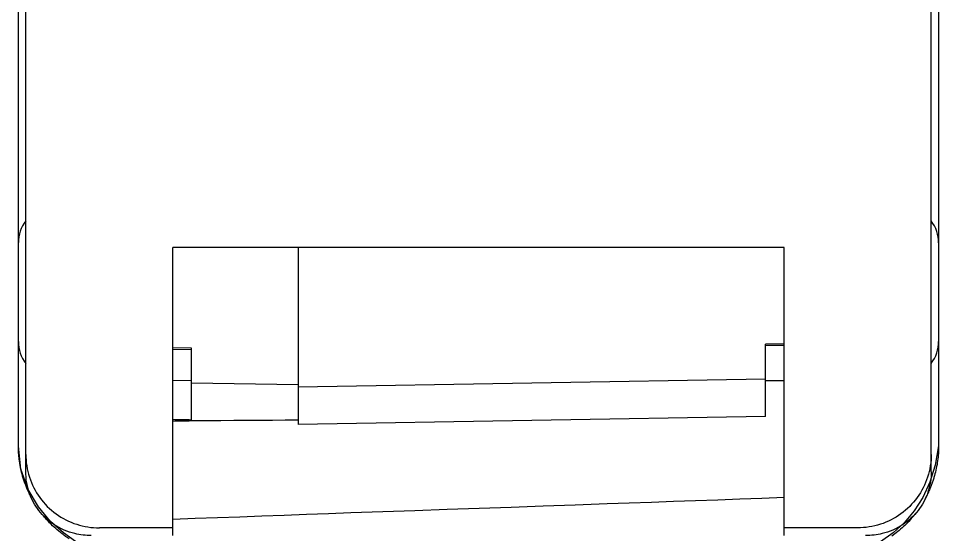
# Model space of a CAD drawing. Header units: metres. Extents: x 0 to 595, y 0 to 842.
# Drawn here: x 184.83 to 213.18, y 422.56 to 438.47 of the extents above; entities that cross this region are included whole.
import ezdxf

# ---------------------------------------------------------------- set-up
doc = ezdxf.new("R2010")
doc.units = ezdxf.units.M
doc.layers.add('SCHEMATICS', color=7, linetype='Continuous')

msp = doc.modelspace()

# ---------------------------------------------------------------- linework, layer by layer
at = {"layer": 'SCHEMATICS', "color": 7}
for p, q in [((185.06, 424.501), (185.06, 646.804)), ((212.952, 424.501), (212.952, 646.804)), ((184.832, 425.3), (184.832, 645.862)), ((184.832, 425.3), (184.832, 645.862)), ((213.178, 645.862), (213.178, 425.3)), ((213.178, 645.862), (213.178, 425.3)), ((208.418, 431.409), (189.594, 431.409)), ((189.594, 422.532), (189.594, 431.409)), ((193.449, 431.409), (193.449, 425.96)), ((208.418, 422.532), (208.418, 431.409)), ((190.16, 428.306), (189.594, 428.315)), ((208.418, 428.437), (207.849, 428.427)), ((207.849, 426.207), (207.849, 428.427)), ((208.418, 428.394), (207.849, 428.386)), ((190.16, 428.26), (189.594, 428.27)), ((190.16, 426.093), (190.16, 428.306)), ((190.16, 427.296), (189.598, 427.308)), ((193.449, 427.174), (190.16, 427.23)), ((207.849, 427.353), (193.449, 427.105)), ((207.849, 427.308), (208.418, 427.316)), ((207.849, 426.207), (193.449, 425.96)), ((189.594, 422.77), (187.328, 422.77)), ((210.684, 422.77), (208.418, 422.77))]:
    msp.add_line(p, q, dxfattribs=at)
for points in [[(185.057, 432.233), (185.005, 432.159), (184.96, 432.081), (184.921, 431.999), (184.889, 431.915), (184.864, 431.828), (184.846, 431.739), (184.836, 431.649), (184.832, 431.558)], [(213.178, 431.549), (213.174, 431.64), (213.163, 431.73), (213.145, 431.819), (213.12, 431.906), (213.088, 431.991), (213.049, 432.073), (213.004, 432.152), (212.952, 432.227)], [(184.832, 428.508), (184.836, 428.418), (184.846, 428.328), (184.864, 428.24), (184.889, 428.153), (184.921, 428.068), (184.96, 427.986), (185.005, 427.907), (185.057, 427.832)], [(212.952, 427.839), (213.004, 427.914), (213.049, 427.994), (213.088, 428.076), (213.12, 428.161), (213.145, 428.248), (213.163, 428.336), (213.174, 428.426), (213.178, 428.516)], [(190.16, 426.093), (190.089, 426.095), (190.019, 426.096), (189.948, 426.098), (189.878, 426.099), (189.807, 426.101), (189.736, 426.102), (189.665, 426.104), (189.594, 426.105)], [(190.16, 426.064), (190.089, 426.063), (190.019, 426.061), (189.948, 426.06), (189.878, 426.06), (189.807, 426.059), (189.736, 426.058), (189.665, 426.058), (189.594, 426.058)], [(190.273, 426.064), (190.259, 426.064), (190.246, 426.064), (190.232, 426.064), (190.218, 426.064), (190.204, 426.064), (190.19, 426.064), (190.175, 426.064), (190.16, 426.064)], [(193.449, 426.086), (193.052, 426.084), (192.655, 426.082), (192.259, 426.079), (191.862, 426.077), (191.465, 426.074), (191.068, 426.07), (190.67, 426.067), (190.273, 426.064)], [(187.099, 422.091), (186.896, 422.178), (186.589, 422.354), (186.218, 422.618), (185.824, 422.971), (185.448, 423.415), (185.13, 423.951), (184.911, 424.579), (184.832, 425.3)], [(184.842, 425.038), (184.84, 425.071), (184.838, 425.103), (184.836, 425.136), (184.835, 425.169), (184.834, 425.202), (184.833, 425.235), (184.832, 425.268), (184.832, 425.3)], [(213.178, 425.3), (213.07, 424.706), (212.907, 424.177), (212.692, 423.707), (212.429, 423.293), (212.122, 422.93), (211.774, 422.615), (211.389, 422.344), (210.971, 422.112)], [(213.178, 425.3), (213.177, 425.242), (213.176, 425.183), (213.173, 425.125), (213.17, 425.067), (213.166, 425.01), (213.16, 424.952), (213.154, 424.894), (213.147, 424.837)], [(184.872, 424.781), (184.867, 424.812), (184.863, 424.844), (184.858, 424.875), (184.855, 424.907), (184.851, 424.94), (184.848, 424.972), (184.845, 425.005), (184.842, 425.038)], [(185.06, 425.036), (185.062, 424.947), (185.067, 424.858), (185.076, 424.77), (185.088, 424.682), (185.104, 424.594), (185.123, 424.507), (185.146, 424.421), (185.172, 424.335)], [(212.952, 425.036), (212.95, 424.947), (212.945, 424.858), (212.936, 424.77), (212.923, 424.682), (212.907, 424.594), (212.888, 424.507), (212.865, 424.421), (212.839, 424.335)], [(184.921, 424.523), (184.914, 424.554), (184.907, 424.585), (184.901, 424.617), (184.895, 424.649), (184.889, 424.681), (184.883, 424.714), (184.877, 424.747), (184.872, 424.781)], [(213.147, 424.837), (213.138, 424.779), (213.129, 424.721), (213.118, 424.664), (213.107, 424.606), (213.095, 424.549), (213.081, 424.492), (213.067, 424.436), (213.052, 424.38)], [(184.993, 424.269), (184.983, 424.301), (184.973, 424.332), (184.963, 424.364), (184.954, 424.396), (184.946, 424.427), (184.937, 424.459), (184.929, 424.491), (184.921, 424.523)], [(185.163, 423.869), (185.139, 423.945), (185.118, 424.023), (185.1, 424.102), (185.086, 424.181), (185.074, 424.261), (185.066, 424.341), (185.062, 424.421), (185.06, 424.501)], [(212.952, 424.501), (212.95, 424.421), (212.945, 424.341), (212.937, 424.261), (212.925, 424.181), (212.91, 424.102), (212.892, 424.023), (212.871, 423.945), (212.848, 423.869)], [(213.052, 424.38), (213.044, 424.352), (213.035, 424.324), (213.027, 424.297), (213.018, 424.269), (213.009, 424.241), (213, 424.214), (212.99, 424.186), (212.98, 424.159)], [(185.189, 423.783), (185.16, 423.842), (185.133, 423.902), (185.106, 423.962), (185.081, 424.023), (185.057, 424.083), (185.035, 424.145), (185.013, 424.207), (184.993, 424.269)], [(185.172, 424.335), (185.2, 424.251), (185.232, 424.168), (185.268, 424.086), (185.306, 424.006), (185.348, 423.928), (185.393, 423.851), (185.441, 423.777), (185.492, 423.704)], [(212.839, 424.335), (212.81, 424.251), (212.777, 424.168), (212.742, 424.086), (212.704, 424.006), (212.662, 423.928), (212.617, 423.851), (212.569, 423.777), (212.517, 423.704)], [(212.98, 424.159), (212.971, 424.131), (212.961, 424.103), (212.951, 424.076), (212.941, 424.049), (212.93, 424.022), (212.919, 423.995), (212.907, 423.969), (212.895, 423.942)], [(185.463, 423.304), (185.416, 423.368), (185.371, 423.435), (185.329, 423.503), (185.29, 423.573), (185.253, 423.645), (185.22, 423.718), (185.19, 423.793), (185.163, 423.869)], [(212.848, 423.869), (212.821, 423.793), (212.791, 423.718), (212.757, 423.645), (212.721, 423.573), (212.681, 423.503), (212.639, 423.435), (212.593, 423.368), (212.545, 423.304)], [(212.895, 423.942), (212.88, 423.908), (212.865, 423.874), (212.849, 423.84), (212.833, 423.806), (212.817, 423.773), (212.8, 423.739), (212.783, 423.706), (212.765, 423.673)], [(185.492, 423.704), (185.545, 423.633), (185.602, 423.564), (185.661, 423.498), (185.723, 423.434), (185.788, 423.372), (185.854, 423.313), (185.923, 423.257), (185.994, 423.203)], [(202.97, 423.508), (201.983, 423.473), (200.996, 423.437), (200.009, 423.402), (199.022, 423.367), (198.035, 423.333), (197.048, 423.298), (196.06, 423.263), (195.073, 423.229)], [(208.418, 423.702), (207.736, 423.677), (207.055, 423.653), (206.373, 423.628), (205.693, 423.604), (205.012, 423.58), (204.331, 423.556), (203.651, 423.532), (202.97, 423.508)], [(212.517, 423.704), (212.463, 423.633), (212.407, 423.564), (212.348, 423.498), (212.287, 423.434), (212.222, 423.372), (212.155, 423.313), (212.086, 423.257), (212.014, 423.203)], [(185.939, 422.867), (185.873, 422.912), (185.808, 422.961), (185.745, 423.012), (185.684, 423.066), (185.625, 423.122), (185.568, 423.18), (185.514, 423.241), (185.463, 423.304)], [(185.791, 422.929), (185.759, 422.963), (185.728, 422.997), (185.697, 423.032), (185.667, 423.067), (185.636, 423.102), (185.606, 423.137), (185.577, 423.173), (185.548, 423.208)], [(195.073, 423.229), (194.389, 423.204), (193.704, 423.179), (193.019, 423.155), (192.334, 423.13), (191.649, 423.105), (190.964, 423.08), (190.279, 423.056), (189.594, 423.031)], [(212.545, 423.304), (212.494, 423.241), (212.441, 423.18), (212.385, 423.122), (212.327, 423.066), (212.266, 423.012), (212.203, 422.961), (212.138, 422.912), (212.071, 422.867)], [(212.466, 423.215), (212.46, 423.207), (212.453, 423.198), (212.447, 423.189), (212.44, 423.181), (212.434, 423.172), (212.427, 423.164), (212.42, 423.155), (212.413, 423.146)], [(186.181, 422.582), (186.13, 422.623), (186.079, 422.665), (186.029, 422.707), (185.98, 422.75), (185.932, 422.793), (185.884, 422.837), (185.837, 422.883), (185.791, 422.929)], [(185.994, 423.203), (186.067, 423.152), (186.142, 423.104), (186.219, 423.059), (186.298, 423.017), (186.378, 422.978), (186.459, 422.943), (186.543, 422.91), (186.628, 422.881)], [(212.014, 423.203), (211.942, 423.152), (211.868, 423.104), (211.791, 423.059), (211.713, 423.017), (211.633, 422.978), (211.551, 422.943), (211.468, 422.91), (211.384, 422.881)], [(212.413, 423.146), (212.376, 423.102), (212.338, 423.058), (212.299, 423.015), (212.26, 422.972), (212.22, 422.93), (212.179, 422.889), (212.137, 422.848), (212.094, 422.808)], [(186.569, 422.594), (186.485, 422.616), (186.403, 422.642), (186.322, 422.672), (186.242, 422.704), (186.164, 422.74), (186.087, 422.779), (186.012, 422.822), (185.939, 422.867)], [(186.628, 422.881), (186.713, 422.855), (186.799, 422.833), (186.885, 422.814), (186.973, 422.798), (187.061, 422.786), (187.15, 422.777), (187.239, 422.772), (187.328, 422.77)], [(211.384, 422.881), (211.299, 422.855), (211.213, 422.833), (211.126, 422.814), (211.038, 422.798), (210.949, 422.786), (210.861, 422.777), (210.772, 422.772), (210.684, 422.77)], [(212.071, 422.867), (211.998, 422.822), (211.923, 422.779), (211.846, 422.74), (211.768, 422.704), (211.688, 422.672), (211.607, 422.642), (211.524, 422.616), (211.441, 422.594)], [(212.094, 422.808), (212.051, 422.769), (212.008, 422.73), (211.964, 422.692), (211.92, 422.656), (211.874, 422.62), (211.828, 422.585), (211.781, 422.551), (211.733, 422.517)], [(186.396, 422.434), (186.369, 422.451), (186.341, 422.469), (186.314, 422.488), (186.287, 422.506), (186.261, 422.525), (186.234, 422.544), (186.207, 422.563), (186.181, 422.582)], [(187.077, 422.532), (187.013, 422.533), (186.95, 422.536), (186.886, 422.541), (186.822, 422.548), (186.758, 422.556), (186.695, 422.567), (186.632, 422.58), (186.569, 422.594)], [(211.441, 422.594), (211.379, 422.58), (211.316, 422.567), (211.252, 422.556), (211.189, 422.548), (211.124, 422.541), (211.06, 422.536), (210.996, 422.533), (210.931, 422.532)]]:
    msp.add_lwpolyline(points, dxfattribs=at)

doc.saveas('drawing.dxf')
